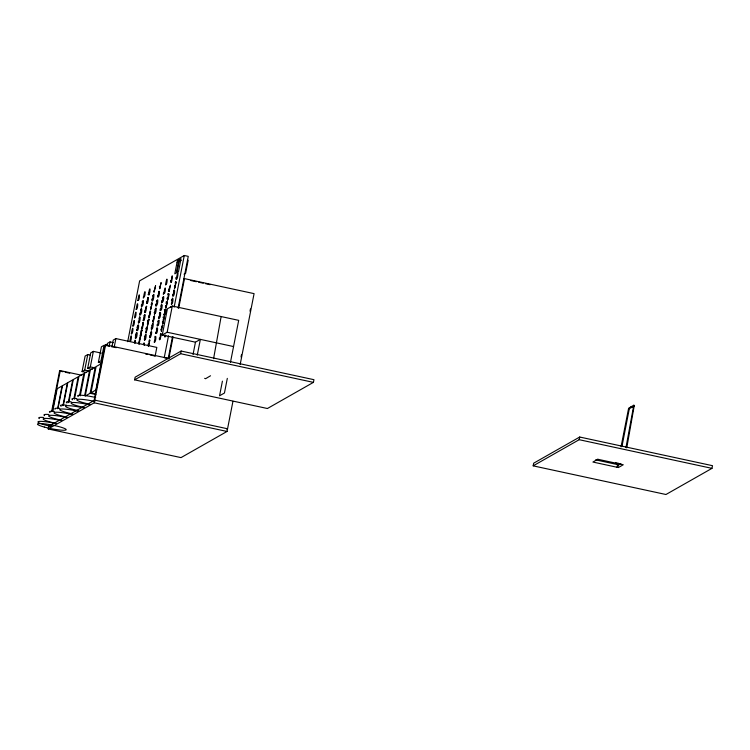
<?xml version="1.0" encoding="UTF-8"?>
<svg xmlns="http://www.w3.org/2000/svg" width="750" height="750" viewBox="0 0 750 750"><rect width="100%" height="100%" fill="white"/><g stroke="black" fill="none" stroke-linecap="round" stroke-linejoin="round"><path stroke-width="1.12" d="M144.159 315.403L144.328 316.106L144.75 315.422M159.609 288.3L161.109 282.562L159.778 288.816L159.647 287.644M163.481 292.847L163.331 294.431M171.469 307.069L171.337 306.375L170.878 307.059M143.484 296.616L143.306 298.134M147.45 320.55L147.609 321.553L148.547 319.209M147.581 324.131L149.072 319.059L147.713 325.303L147.431 323.119M149.1 316.491L149.25 317.494L150.6 311.25L148.875 317.662M149.044 316.303L148.856 315.309M150.712 308.259L150.862 309.262L152.156 303.009L150.488 309.431M150.666 308.072L150.394 307.153M152.381 299.644C155.334 284.869 153.403 306.619 151.847 299.053M154.134 290.606L154.228 291.956L155.588 285.703L153.881 292.125M174.431 285.966L174.816 288.15L176.147 281.887L174.684 286.978M176.419 278.109C179.409 263.344 177.422 285.066 175.894 277.509M145.931 328.191L146.072 329.363L146.728 328.031M155.625 333.347L155.625 332.334M159.675 287.728L159.366 286.716M147.6 297.441L147.684 298.8L148.378 297.469M147.506 324.281L147.413 325.05M152.306 299.794L152.1 301.209M157.903 296.512L157.884 295.472M158.634 318.122L158.644 316.931M165.084 335.663L164.878 337.078M174.6 287.119L174.441 288.309M176.344 278.259L176.184 279.45M136.884 330.656L136.903 329.213M138.412 322.847L138.403 321.356M142.613 322.791L142.706 324.337L143.419 322.819M144.441 340.05L144.431 338.559M157.125 325.903L157.153 324.525M167.869 293.625C167.381 297.291 169.884 290.831 168.806 295.894C166.406 305.672 168.9 293.278 166.884 298.875M172.912 295.931L172.875 294.403M135.366 338.456L135.403 336.816M141.103 330.403L141.178 332.147L141.947 330.431M160.116 310.697L160.134 309.009M166.237 301.875L166.247 303.591L167.213 301.762L167.372 302.606L165.919 308.025L167.091 301.856M165.225 334.959L165.234 336.675L165.834 335.709M139.641 337.8L138.975 343.856M147.319 303.347L147.338 301.425L146.616 302.738M145.922 332.644L145.941 330.722M159.778 339.394L160.912 333.337M164.625 310.106L164.719 309.478M148.284 346.116L148.106 344.119M153 322.059L153.056 319.922L152.625 320.456M163.116 317.709L163.266 316.847M139.913 315.441L139.856 313.125M144.262 345.478L144.347 343.125L143.569 344.625M161.634 303.094L161.625 300.741M161.4 331.219L162.694 324.975L161.512 328.209L161.4 331.219L161.494 328.819L160.894 329.784M169.191 291.347L169.388 288.094L170.512 285.084L169.191 291.347L169.134 289.003M171.009 282.441C173.55 264.872 171.778 288.497 170.625 280.594M141.525 307.219L141.375 304.866M135.394 343.022L135.497 340.434L134.419 343.219M139.378 343.875L139.481 341.297L138.45 343.856M143.934 320.663L144.028 318.075L143.006 320.644M145.547 312.431L146.588 306.225L145.434 309.206L145.237 312.459L145.678 309.862L145.134 310.678M148.95 295.125L149.044 292.538L148.125 294.666M149.906 337.894L151.041 331.847M154.462 314.681L154.584 312.113L154.097 312.778M156.075 306.45L156.206 303.881L155.597 304.856M162.9 323.578L163.022 321.009L162.366 322.144M213.581 358.688L221.128 316.566M625.959 447.638L633.787 405.216L628.622 408.234L621.038 446.887M626.756 447.825L634.294 405.375M140.869 336.291L141.009 333.488L140.559 334.163L140.597 336.103L141.919 329.841L139.931 336.272M151.397 330.309L151.566 327.525L151.134 328.059M164.344 316.2L164.512 313.406L163.856 314.55M232.95 401.297L227.034 431.456L181.022 457.613L48.225 428.962L48.75 426.291L94.763 400.134L227.559 428.784L226.875 429.178M51.6 411.628L59.578 371.006L60.263 370.613L81.722 375.244M52.294 411.234L60.263 370.613M52.697 411.516L57.159 388.734L62.062 385.95L57.591 408.731M58.003 408.497L62.475 385.716L67.369 382.931L62.906 405.712M63.347 405.459L67.809 382.678L72.713 379.894L68.241 402.675M68.841 402.338L73.312 379.556L78.206 376.772L73.959 398.409M74.475 399.131L78.947 376.35L83.85 373.566L79.603 395.212M86.616 372.562L82.069 371.578L85.116 356.062L87.759 354.562L90.028 355.05M82.069 371.578L84.713 370.078L87.759 354.562M80.241 395.859L84.713 373.078L89.616 370.294L84.703 395.344M92.222 369.375L87.675 368.391L90.722 352.875L93.366 351.375L101.325 353.091M87.675 368.391L90.319 366.891L93.366 351.375M90.122 393.281L95.259 367.078L90.356 369.872L85.219 396.066L90.122 393.281L95.841 394.519M90.966 392.794L96.103 366.6L101.006 363.816L95.869 390.009L90.966 392.794L95.541 393.788M98.372 362.316L101.409 346.8L104.053 345.3L101.016 360.816L98.372 362.316L101.784 363.056M94.069 400.528L104.916 345.234L105.609 344.841L168.844 358.481L173.091 336.806M48.225 428.962L94.237 402.806L105.609 344.841M106.941 345.628L107.381 343.406L110.025 341.906L113.438 342.647M109.153 346.341L110.025 341.906M111.928 346.725L113.241 340.078L115.884 338.578L156.825 347.409L155.091 356.278M114.356 346.331L115.884 338.578M127.697 341.691L139.622 280.875L184.275 255.497L188.259 256.359L178.134 307.987M134.606 379.866L135.131 377.194L181.144 351.038L313.95 379.688L313.425 382.369L267.413 408.516L134.606 379.866L180.619 353.709L313.425 382.369M197.269 355.153L200.363 339.384L195.459 342.178L162.253 335.016L167.4 308.812L172.303 306.028L238.697 320.353L230.466 362.316M162.253 335.016L167.156 332.222L172.303 306.028M168.516 335.822L164.241 357.619L168.225 358.481M174.15 307.134L184.275 255.497M172.5 336.675L168.15 358.875L168.844 358.481M178.688 308.287L184.509 278.625L254.081 293.634L240.141 364.65M188.175 260.25L185.625 273.281L184.05 274.172M180.619 353.709L181.144 351.038M193.031 354.562L195.459 342.178M222.413 381.159L219.544 395.803L224.447 393.019L227.316 378.375M241.031 357.019L241.481 354.731M250.013 311.212L250.463 308.916M533.166 465.853L533.691 463.181L579.694 437.025L712.5 465.684L711.975 468.356L665.962 494.503L533.166 465.853L579.178 439.697L711.975 468.356M579.178 439.697L579.694 437.025M617.034 467.316L617.925 462.778M617.906 467.081L618.581 463.641M621.966 446.438L629.316 408.694M142.312 328.912L143.447 322.266L142.022 328.481L142.509 327.825L142.434 325.903L141.375 328.894M167.447 300.384L168.656 293.681M136.537 332.587L135.403 335.325M135.047 340.191L134.597 341.822M147.122 326.578L146.194 332.906L147.553 326.644L146.859 327.975M145.631 334.181L145.125 335.972M159.797 312.431L159.356 314.062M164.203 316.866L162.863 323.428L164.222 317.166L163.162 319.65M139.631 316.772L139.125 318.506M144.619 312.413L145.078 310.837M152.691 323.606L151.866 326.006M156.722 328.059L156.384 329.288M165.684 309.281L164.691 311.841M172.509 298.087L172.116 299.494M141.234 308.55L140.616 310.463M137.963 325.219L137.625 326.409M151.819 302.531L151.144 304.556M150.159 310.978L149.644 312.638M158.166 320.681L157.875 321.694M174.113 289.866L173.597 291.525M154.116 316.228L153.206 322.162L154.594 315.928L153.928 317.062M161.25 304.856L160.856 306.159M155.081 336.3L154.856 337.097M168.375 291.038L169.041 289.144M162.553 325.116L161.634 327.244M140.512 337.828L139.528 339.413L140.391 337.65L139.144 343.866M143.822 343.05L143.644 343.612M175.688 281.625L175.125 283.106M158.953 291.3L158.616 292.266M155.559 308.606L154.969 310.031M149.391 340.05L148.894 341.344M146.662 306.366L146.016 307.65L145.809 307.097M157.162 300.347L156.375 301.519M153.825 317.203L153.356 318.263M162.628 297.384L162.394 297.994M150.806 332.606L150.375 333.609M150.909 332.475C153.038 328.744 150.037 342.009 149.653 335.747M165.384 306.741L165.909 305.625L165.891 308.016M137.569 326.578L136.875 327.328M172.059 299.662L171.375 300.403M142.519 301.2L142.153 301.931M153.094 295.181L152.616 296.016M144.956 336.412L144.553 336.956L144.412 336.394M159.366 338.006C159.122 344.775 162.806 330.019 160.219 335.016M633.684 405.272L633.525 405.872M148.641 346.134L149.812 339.966L148.406 346.125M210.525 375.769L205.594 378.703L204.656 378.337M177.103 262.697L181.163 260.391M183.816 279.019L184.509 278.625M629.241 408.75L634.087 405.994M620.278 463.528L618.319 464.644L615.675 462.459M620.859 463.762L618.891 464.878L595.641 459.853M190.659 280.491L196.359 281.728M198.647 282.216L203.203 283.2M205.491 283.697L210.047 284.681M164.259 309.806L166.537 310.303M167.156 332.222L233.559 346.556M104.916 345.234L109.434 346.209M111.694 346.697L116.212 347.672M145.566 354L147.825 354.488M150.084 354.975L154.603 355.95M90.319 366.891L94.866 367.875M84.713 370.078L89.259 371.062M59.578 371.006L62.962 371.737M65.222 372.225L69.741 373.2M94.237 402.806L227.034 431.456M49.416 425.906L51.703 426.403M51.113 426.366A14.625 1.856 11.1 0 1 38.138 421.659A14.625 1.856 11.1 0 1 55.997 423.591M39.375 418.631A14.625 1.856 11.1 0 1 43.631 417.45M56.334 423.403A14.625 1.856 11.1 0 1 43.35 418.688A14.625 1.856 11.1 0 1 61.209 420.628M44.597 415.659A14.625 1.856 11.1 0 1 48.844 414.488M61.791 420.3A14.625 1.856 11.1 0 1 48.806 415.584A14.625 1.856 11.1 0 1 66.666 417.525M50.053 412.556A14.625 1.856 11.1 0 1 54.309 411.384M67.2 417.225A14.625 1.856 11.1 0 1 54.225 412.509A14.625 1.856 11.1 0 1 72.084 414.45M55.097 409.228A14.625 1.856 11.1 0 1 59.719 408.309M72.881 414A14.625 1.856 11.1 0 1 59.906 409.284A14.625 1.856 11.1 0 1 77.766 411.225M61.144 406.256A14.625 1.856 11.1 0 1 66.562 405.188M78.694 410.691A14.625 1.856 11.1 0 1 65.719 405.975A14.625 1.856 11.1 0 1 83.578 407.916M66.956 402.947A14.625 1.856 11.1 0 1 71.212 401.775M84.291 407.512A14.625 1.856 11.1 0 1 71.306 402.797A14.625 1.856 11.1 0 1 89.166 404.738M72.553 399.769A14.625 1.856 11.1 0 1 76.809 398.597M90.009 404.259A14.625 1.856 11.1 0 1 77.034 399.544A14.625 1.856 11.1 0 1 94.894 401.484M78.272 396.516A14.625 1.856 11.1 0 1 81.591 395.278A14.625 1.856 11.1 0 1 95.681 397.481M129.853 341.419C131.972 342.141 131.934 328.453 129.853 341.419M131.344 333.816C133.425 334.706 133.434 320.812 131.344 333.816M132.872 326.006C134.963 326.794 135 312.938 132.872 326.006M134.494 317.775C136.575 318.619 136.613 304.688 134.494 317.775M135.534 338.184C137.644 338.934 137.625 325.2 135.534 338.184M136.144 309.337C138.216 310.247 138.262 296.278 136.144 309.337M137.025 330.591C139.153 331.256 139.116 317.606 137.025 330.591M137.888 300.469C140.006 301.172 139.978 287.447 137.888 300.469M138.553 322.781C140.644 323.597 140.681 309.694 138.553 322.781M140.175 314.55C142.294 315.253 142.266 301.556 140.175 314.55M141.825 306.103C143.953 306.778 143.925 293.109 141.825 306.103M143.569 297.244C145.669 298.012 145.659 284.25 143.569 297.244M143.456 319.997C145.538 320.822 145.575 306.9 143.456 319.997M144.525 340.012C146.606 340.828 146.653 326.934 144.525 340.012M146.728 303.319C148.856 303.966 148.828 290.316 146.728 303.319M148.463 294.459C150.544 295.322 150.572 281.428 148.463 294.459M151.584 329.062C153.647 329.962 153.703 315.947 151.584 329.062M154.294 342.15C156.375 342.994 156.412 329.072 154.294 342.15M154.603 313.659C156.694 314.456 156.722 300.591 154.603 313.659M156.216 305.428C158.344 306.131 158.297 292.472 156.216 305.428M155.991 333.497C158.1 334.256 158.072 320.512 155.991 333.497M157.519 325.688C159.619 326.484 159.619 312.675 157.519 325.688M157.875 296.981C159.984 297.759 159.966 283.978 157.875 296.981M159.009 318.094C161.137 318.769 161.1 305.1 159.009 318.094M160.547 310.284C162.619 311.184 162.637 297.262 160.547 310.284M162.159 302.053C164.269 302.841 164.241 289.059 162.159 302.053M163.819 293.606C165.938 294.281 165.909 280.613 163.819 293.606M164.222 315.131C166.322 315.881 166.331 302.053 164.222 315.131M165.553 284.747C167.662 285.487 167.644 271.772 165.553 284.747M171.384 304.125C173.466 304.95 173.503 291.038 171.384 304.125M172.997 295.894C175.125 296.55 175.078 282.919 172.997 295.894M631.05 406.959L631.856 407.062L631.05 406.959M177.347 260.794L174.787 273.825L176.363 272.934L178.912 259.903L177.347 260.794M179.456 259.603L176.897 272.625L178.472 271.734L181.022 258.703L179.456 259.603M597.806 459.262L592.903 462.047L618.375 467.55L623.278 464.756L597.806 459.262M44.316 427.059A14.625 1.856 11.1 0 0 66.206 429.722A14.625 1.856 11.1 0 0 45.038 423.919A14.625 1.856 11.1 0 0 44.316 427.059"/></g></svg>
